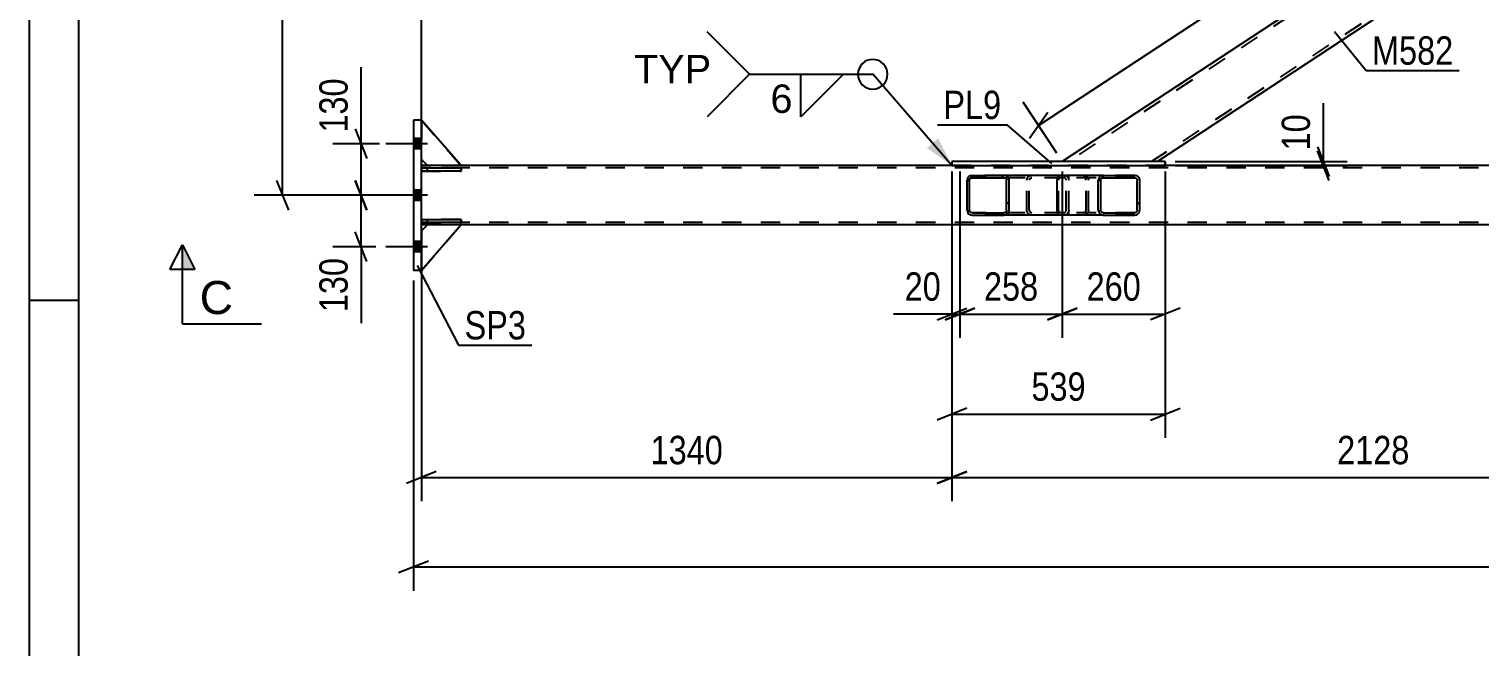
# Model space of a CAD drawing. Header units: millimetres. Extents: x -815 to 374, y -743 to 98.
# Drawn here: x -814.5 to -667.9, y -479.9 to -417.4 of the extents above; entities that cross this region are included whole.
import ezdxf

# ---------------------------------------------------------------- set-up
doc = ezdxf.new("R2010")
doc.units = ezdxf.units.MM
doc.linetypes.add('DXK_LINE_DOT2', pattern=[3.9198, 1.9599, -1.9599])
doc.styles.add('Arial', font='ARIAL.TTF', dxfattribs={"height": 0.2})
doc.styles.add('Arial Narrow', font='ARIALN.TTF', dxfattribs={"height": 0.2})

# ---------------------------------------------------------------- blocks, each defined once
blk = doc.blocks.new('Unknown-232933173-1133')
at = {"color": 5, "linetype": 'Continuous'}
for p, q in [((-814.53, 98.15), (-814.53, -742.85)), ((-809.53, 93.15), (-809.53, -737.85)), ((-809.53, -444.85), (-814.53, -444.85))]:
    blk.add_line(p, q, dxfattribs=at)
blk = doc.blocks.new('Part-232933173-2563 - 2504')
at = {"color": 2, "linetype": 'Continuous'}
for p, q in [((-770.89, -431.23), (-774.89, -426.63)), ((-774.29, -431.23), (-774.89, -430.63)), ((-770.89, -431.23), (-774.29, -431.23))]:
    blk.add_line(p, q, dxfattribs=at)
at = {"color": 7, "linetype": 'DXK_LINE_DOT2'}
blk.add_line((-774.89, -426.63), (-774.89, -430.63), dxfattribs=at)
blk = doc.blocks.new('Part-232933173-2560 - 2504')
at = {"color": 7, "linetype": 'DXK_LINE_DOT2'}
for p, q in [((-774.29, -437.23), (-774.89, -437.83)), ((-774.89, -441.83), (-770.89, -437.23)), ((-774.89, -437.83), (-774.89, -441.83)), ((-770.89, -437.23), (-774.29, -437.23))]:
    blk.add_line(p, q, dxfattribs=at)
blk = doc.blocks.new('Bolt-232933173-2521 - 2504')
at = {"linetype": 'Continuous'}
for points in [[(-775.69, -428.51), (-775.69, -429.55), (-774.89, -429.55), (-774.89, -428.51)], [(-775.69, -428.51), (-775.69, -429.55), (-774.89, -429.55), (-774.89, -428.51)], [(-775.69, -428.51), (-775.69, -429.55), (-774.89, -429.55), (-774.89, -428.51)], [(-775.69, -433.71), (-775.69, -434.75), (-774.89, -434.75), (-774.89, -433.71)], [(-775.69, -433.71), (-775.69, -434.75), (-774.89, -434.75), (-774.89, -433.71)], [(-775.69, -438.91), (-775.69, -439.95), (-774.89, -439.95), (-774.89, -438.91)], [(-775.69, -438.91), (-775.69, -439.95), (-774.89, -439.95), (-774.89, -438.91)], [(-775.69, -438.91), (-775.69, -439.95), (-774.89, -439.95), (-774.89, -438.91)]]:
    blk.add_hatch(color=1, dxfattribs=at).paths.add_polyline_path(points)
at = {"color": 1, "linetype": 'Continuous'}
for p, q in [((-774.29, -429.03), (-778.49, -429.03)), ((-774.29, -429.03), (-778.49, -429.03)), ((-774.29, -429.03), (-778.49, -429.03)), ((-774.89, -428.51), (-775.69, -428.51)), ((-774.89, -428.51), (-775.69, -428.51)), ((-774.89, -428.51), (-775.69, -428.51)), ((-774.89, -429.55), (-775.69, -429.55)), ((-774.89, -429.55), (-775.69, -429.55)), ((-774.89, -429.55), (-775.69, -429.55)), ((-774.89, -433.71), (-775.69, -433.71)), ((-774.89, -433.71), (-775.69, -433.71)), ((-774.29, -434.23), (-778.49, -434.23)), ((-774.29, -434.23), (-778.49, -434.23)), ((-774.89, -434.75), (-775.69, -434.75)), ((-774.89, -434.75), (-775.69, -434.75)), ((-774.29, -439.43), (-778.49, -439.43)), ((-774.29, -439.43), (-778.49, -439.43)), ((-774.29, -439.43), (-778.49, -439.43)), ((-774.89, -438.91), (-775.69, -438.91)), ((-774.89, -438.91), (-775.69, -438.91)), ((-774.89, -438.91), (-775.69, -438.91)), ((-774.89, -439.95), (-775.69, -439.95)), ((-774.89, -439.95), (-775.69, -439.95)), ((-774.89, -439.95), (-775.69, -439.95))]:
    blk.add_line(p, q, dxfattribs=at)
blk = doc.blocks.new('Part-232933173-2556 - 2504')
at = {"color": 7, "linetype": 'DXK_LINE_DOT2'}
for p, q in [((-770.89, -436.67), (-774.89, -436.67)), ((-774.89, -436.67), (-774.89, -436.99)), ((-774.29, -436.99), (-774.29, -436.67)), ((-770.89, -436.99), (-770.89, -436.67)), ((-774.89, -436.99), (-770.89, -436.99))]:
    blk.add_line(p, q, dxfattribs=at)
blk = doc.blocks.new('Part-232933173-2557 - 2504')
at = {"color": 7, "linetype": 'DXK_LINE_DOT2'}
for p, q in [((-770.89, -431.47), (-774.89, -431.47)), ((-774.89, -431.47), (-774.89, -431.79)), ((-774.89, -431.79), (-770.89, -431.79)), ((-774.29, -431.79), (-774.29, -431.47)), ((-770.89, -431.79), (-770.89, -431.47))]:
    blk.add_line(p, q, dxfattribs=at)
blk = doc.blocks.new('Part-232933173-2558 - 2504')
at = {"color": 2, "linetype": 'Continuous'}
for p, q in [((-774.89, -436.67), (-770.89, -436.67)), ((-774.89, -436.67), (-774.89, -436.99)), ((-770.89, -436.67), (-770.89, -436.99)), ((-770.89, -436.99), (-774.89, -436.99))]:
    blk.add_line(p, q, dxfattribs=at)
at = {"color": 7, "linetype": 'DXK_LINE_DOT2'}
blk.add_line((-774.29, -436.99), (-774.29, -436.67), dxfattribs=at)
blk = doc.blocks.new('Part-232933173-2559 - 2504')
at = {"color": 2, "linetype": 'Continuous'}
for p, q in [((-774.89, -431.47), (-770.89, -431.47)), ((-774.89, -431.47), (-774.89, -431.79)), ((-770.89, -431.79), (-774.89, -431.79)), ((-770.89, -431.47), (-770.89, -431.79))]:
    blk.add_line(p, q, dxfattribs=at)
at = {"color": 7, "linetype": 'DXK_LINE_DOT2'}
blk.add_line((-774.29, -431.79), (-774.29, -431.47), dxfattribs=at)
blk = doc.blocks.new('Part-232933173-2561 - 2504')
at = {"color": 2, "linetype": 'Continuous'}
for p, q in [((-774.29, -437.23), (-774.89, -437.83)), ((-770.89, -437.23), (-774.89, -441.83)), ((-770.89, -437.23), (-774.29, -437.23))]:
    blk.add_line(p, q, dxfattribs=at)
at = {"color": 7, "linetype": 'DXK_LINE_DOT2'}
blk.add_line((-774.89, -441.83), (-774.89, -437.83), dxfattribs=at)
blk = doc.blocks.new('Part-232933173-2562 - 2504')
at = {"color": 7, "linetype": 'DXK_LINE_DOT2'}
for p, q in [((-774.89, -430.63), (-774.89, -426.63)), ((-774.89, -426.63), (-770.89, -431.23)), ((-774.29, -431.23), (-774.89, -430.63)), ((-770.89, -431.23), (-774.29, -431.23))]:
    blk.add_line(p, q, dxfattribs=at)
blk = doc.blocks.new('Part-232933173-2607 - 2504')
at = {"color": 2, "linetype": 'Continuous'}
for p, q in [((-774.29, -431.23), (-774.89, -431.23)), ((-721.29, -431.23), (-770.89, -431.23)), ((-636.16, -431.23), (-699.74, -431.23)), ((-774.29, -437.23), (-774.89, -437.23)), ((-95.8, -437.23), (-770.89, -437.23))]:
    blk.add_line(p, q, dxfattribs=at)
at = {"color": 7, "linetype": 'DXK_LINE_DOT2'}
for p, q in [((-774.89, -437.23), (-774.89, -431.23)), ((-95.8, -431.47), (-774.89, -431.47)), ((-770.89, -431.23), (-774.29, -431.23)), ((-699.74, -431.23), (-721.29, -431.23)), ((-95.8, -436.99), (-774.89, -436.99)), ((-774.89, -437.23), (-774.89, -437.19)), ((-770.89, -437.23), (-774.29, -437.23))]:
    blk.add_line(p, q, dxfattribs=at)
blk = doc.blocks.new('Part-232933173-2755 - 2504')
at = {"color": 2, "linetype": 'Continuous'}
for p, q in [((-721.29, -430.83), (-721.29, -431.23)), ((-699.74, -430.83), (-721.29, -430.83)), ((-699.74, -430.83), (-699.74, -431.23)), ((-699.74, -430.83), (-699.74, -430.83)), ((-721.29, -431.23), (-699.74, -431.23)), ((-699.74, -431.23), (-699.74, -431.23))]:
    blk.add_line(p, q, dxfattribs=at)
at = {"color": 7, "linetype": 'DXK_LINE_DOT2'}
for p, q in [((-721.29, -430.83), (-721.29, -431.23)), ((-699.74, -431.23), (-699.74, -430.83)), ((-699.74, -430.83), (-699.74, -430.83)), ((-699.74, -431.23), (-699.74, -431.23))]:
    blk.add_line(p, q, dxfattribs=at)
blk = doc.blocks.new('Part-232933173-2888 - 2504')
at = {"color": 2, "linetype": 'Continuous'}
for p, q in [((-774.89, -426.63), (-775.69, -426.63)), ((-775.69, -426.63), (-775.69, -441.83)), ((-774.89, -441.83), (-774.89, -426.63)), ((-774.89, -441.83), (-775.69, -441.83))]:
    blk.add_line(p, q, dxfattribs=at)
blk = doc.blocks.new('Part-232933173-2895 - 2504')
at = {"linetype": 'Continuous'}
h = blk.add_hatch(dxfattribs=at)
h.set_pattern_fill('', scale=0.7, style=0, pattern_type=0)
h.set_pattern_definition([(45, (-706.4733, -435.9295), (-1.57154, 1.57154), [])])
h.paths.add_polyline_path([(-706.51, -435.75), (-706.47, -435.93), (-706.36, -436.09), (-706.2, -436.19), (-706.01, -436.23), (-702.82, -436.23), (-702.63, -436.19), (-702.47, -436.09), (-702.36, -435.93), (-702.32, -435.75), (-702.32, -432.71), (-702.36, -432.52), (-702.47, -432.37), (-702.63, -432.26), (-702.82, -432.23), (-706.01, -432.23), (-706.2, -432.26), (-706.36, -432.37), (-706.47, -432.52), (-706.51, -432.71)])
h.paths.add_polyline_path([(-706.24, -432.61), (-706.19, -432.54), (-706.11, -432.48), (-706.01, -432.47), (-702.82, -432.47), (-702.73, -432.48), (-702.65, -432.54), (-702.59, -432.61), (-702.57, -432.71), (-702.57, -435.75), (-702.59, -435.84), (-702.65, -435.92), (-702.73, -435.97), (-702.82, -435.99), (-706.01, -435.99), (-706.11, -435.97), (-706.19, -435.92), (-706.24, -435.84), (-706.26, -435.75), (-706.26, -432.71)])
at = {"color": 2, "linetype": 'Continuous'}
for p, q in [((-710.64, -432.52), (-710.58, -432.37)), ((-710.58, -432.37), (-710.5, -432.26)), ((-710.5, -432.26), (-710.39, -432.23)), ((-706.01, -432.23), (-710.39, -432.23)), ((-706.01, -432.23), (-706.2, -432.26)), ((-706.01, -432.23), (-702.82, -432.23)), ((-702.63, -432.26), (-702.82, -432.23)), ((-710.66, -432.71), (-710.64, -432.52)), ((-710.66, -435.75), (-710.66, -432.71)), ((-706.47, -432.52), (-706.51, -432.71)), ((-706.51, -435.75), (-706.51, -432.71)), ((-706.26, -432.71), (-706.24, -432.61)), ((-706.26, -435.75), (-706.26, -432.71)), ((-706.24, -432.61), (-706.19, -432.54)), ((-706.19, -432.54), (-706.11, -432.48)), ((-706.11, -432.48), (-706.01, -432.47)), ((-706.01, -432.47), (-702.82, -432.47)), ((-702.82, -432.47), (-702.73, -432.48)), ((-702.73, -432.48), (-702.65, -432.54)), ((-702.65, -432.54), (-702.59, -432.61)), ((-702.59, -432.61), (-702.57, -432.71)), ((-702.57, -435.75), (-702.57, -432.71)), ((-702.32, -432.71), (-702.36, -432.52)), ((-702.32, -435.75), (-702.32, -432.71)), ((-710.64, -435.93), (-710.66, -435.75)), ((-710.58, -436.09), (-710.64, -435.93)), ((-710.5, -436.19), (-710.58, -436.09)), ((-710.39, -436.23), (-710.5, -436.19)), ((-706.01, -436.23), (-710.39, -436.23)), ((-706.51, -435.75), (-706.47, -435.93)), ((-706.24, -435.84), (-706.26, -435.75)), ((-706.19, -435.92), (-706.24, -435.84)), ((-706.2, -436.19), (-706.01, -436.23)), ((-706.11, -435.97), (-706.19, -435.92)), ((-706.01, -435.99), (-706.11, -435.97)), ((-706.01, -435.99), (-702.82, -435.99)), ((-706.01, -436.23), (-702.82, -436.23)), ((-702.73, -435.97), (-702.82, -435.99)), ((-702.82, -436.23), (-702.63, -436.19)), ((-702.65, -435.92), (-702.73, -435.97)), ((-702.59, -435.84), (-702.65, -435.92)), ((-702.57, -435.75), (-702.59, -435.84)), ((-702.36, -435.93), (-702.32, -435.75))]:
    blk.add_line(p, q, dxfattribs=at)
at = {"color": 7, "linetype": 'DXK_LINE_DOT2'}
for p, q in [((-709.48, -432.47), (-709.48, -432.23)), ((-707.99, -432.23), (-707.8, -432.26)), ((-702.82, -432.23), (-706.01, -432.23)), ((-710.52, -432.61), (-710.53, -432.71)), ((-710.53, -435.75), (-710.53, -432.71)), ((-710.49, -432.54), (-710.52, -432.61)), ((-710.44, -432.48), (-710.49, -432.54)), ((-710.39, -432.47), (-710.44, -432.48)), ((-702.82, -432.47), (-710.39, -432.47)), ((-707.89, -432.48), (-707.99, -432.47)), ((-707.81, -432.54), (-707.89, -432.48)), ((-707.76, -432.61), (-707.81, -432.54)), ((-707.74, -432.71), (-707.76, -432.61)), ((-707.74, -435.75), (-707.74, -432.71)), ((-707.53, -432.52), (-707.49, -432.71)), ((-707.49, -435.75), (-707.49, -432.71)), ((-710.53, -435.75), (-710.52, -435.84)), ((-710.52, -435.84), (-710.49, -435.92)), ((-710.49, -435.92), (-710.44, -435.97)), ((-710.44, -435.97), (-710.39, -435.99)), ((-702.82, -435.99), (-710.39, -435.99)), ((-709.48, -436.23), (-709.48, -435.99)), ((-707.99, -435.99), (-707.89, -435.97)), ((-707.8, -436.19), (-707.99, -436.23)), ((-707.89, -435.97), (-707.81, -435.92)), ((-707.81, -435.92), (-707.76, -435.84)), ((-707.76, -435.84), (-707.74, -435.75)), ((-707.49, -435.75), (-707.53, -435.93)), ((-702.82, -436.23), (-706.01, -436.23))]:
    blk.add_line(p, q, dxfattribs=at)
for centre, start, end in [((-707.97, -432.72), 23.8494, 68.8059), ((-707.97, -435.73), 291.1941, 336.1506)]:
    blk.add_arc(centre, 0.492, start, end, dxfattribs=at)
at = {"color": 2, "linetype": 'Continuous'}
for centre, start, end in [((-706.02, -432.72), 111.1941, 156.1506), ((-702.81, -432.72), 23.8494, 68.8059), ((-706.02, -435.73), 203.8494, 248.8059), ((-702.81, -435.73), 291.1941, 336.1506)]:
    blk.add_arc(centre, 0.492, start, end, dxfattribs=at)
blk = doc.blocks.new('Part-232933173-2901 - 2504')
at = {"linetype": 'Continuous'}
h = blk.add_hatch(dxfattribs=at)
h.set_pattern_fill('', scale=0.7, style=0, pattern_type=0)
h.set_pattern_definition([(45, (-719.729, -435.9295), (-1.57154, 1.57154), [])])
h.paths.add_polyline_path([(-719.77, -435.75), (-719.73, -435.93), (-719.62, -436.09), (-719.45, -436.19), (-719.26, -436.23), (-716.02, -436.23), (-715.83, -436.19), (-715.66, -436.09), (-715.55, -435.93), (-715.51, -435.75), (-715.51, -432.71), (-715.55, -432.52), (-715.66, -432.37), (-715.83, -432.26), (-716.02, -432.23), (-719.26, -432.23), (-719.45, -432.26), (-719.62, -432.37), (-719.73, -432.52), (-719.77, -432.71)])
h.paths.add_polyline_path([(-719.49, -432.61), (-719.44, -432.54), (-719.35, -432.48), (-719.26, -432.47), (-716.02, -432.47), (-715.92, -432.48), (-715.84, -432.54), (-715.79, -432.61), (-715.77, -432.71), (-715.77, -435.75), (-715.79, -435.84), (-715.84, -435.92), (-715.92, -435.97), (-716.02, -435.99), (-719.26, -435.99), (-719.35, -435.97), (-719.44, -435.92), (-719.49, -435.84), (-719.51, -435.75), (-719.51, -432.71)])
at = {"color": 2, "linetype": 'Continuous'}
for p, q in [((-719.26, -432.23), (-719.45, -432.26)), ((-719.26, -432.23), (-716.02, -432.23)), ((-710.39, -432.23), (-716.02, -432.23)), ((-715.83, -432.26), (-716.02, -432.23)), ((-719.73, -432.52), (-719.77, -432.71)), ((-719.77, -435.75), (-719.77, -432.71)), ((-719.51, -432.71), (-719.49, -432.61)), ((-719.51, -435.75), (-719.51, -432.71)), ((-719.49, -432.61), (-719.44, -432.54)), ((-719.44, -432.54), (-719.35, -432.48)), ((-719.35, -432.48), (-719.26, -432.47)), ((-719.26, -432.47), (-716.02, -432.47)), ((-716.02, -432.47), (-715.92, -432.48)), ((-715.92, -432.48), (-715.84, -432.54)), ((-715.84, -432.54), (-715.79, -432.61)), ((-715.79, -432.61), (-715.77, -432.71)), ((-715.77, -435.75), (-715.77, -432.71)), ((-715.51, -432.71), (-715.55, -432.52)), ((-715.51, -435.75), (-715.51, -432.71)), ((-719.77, -435.75), (-719.73, -435.93)), ((-719.49, -435.84), (-719.51, -435.75)), ((-719.44, -435.92), (-719.49, -435.84)), ((-719.45, -436.19), (-719.26, -436.23)), ((-719.35, -435.97), (-719.44, -435.92)), ((-719.26, -435.99), (-719.35, -435.97)), ((-719.26, -435.99), (-716.02, -435.99)), ((-719.26, -436.23), (-716.02, -436.23)), ((-715.92, -435.97), (-716.02, -435.99)), ((-716.02, -436.23), (-715.83, -436.19)), ((-710.39, -436.23), (-716.02, -436.23)), ((-715.84, -435.92), (-715.92, -435.97)), ((-715.79, -435.84), (-715.84, -435.92)), ((-715.77, -435.75), (-715.79, -435.84)), ((-715.55, -435.93), (-715.51, -435.75))]:
    blk.add_line(p, q, dxfattribs=at)
at = {"color": 7, "linetype": 'DXK_LINE_DOT2'}
for p, q in [((-716.02, -432.23), (-719.26, -432.23)), ((-713.42, -432.26), (-713.23, -432.23)), ((-709.99, -432.23), (-710.39, -432.23)), ((-709.99, -432.23), (-709.8, -432.26)), ((-709.99, -432.47), (-719.26, -432.47)), ((-713.74, -432.71), (-713.7, -432.52)), ((-713.74, -435.75), (-713.74, -432.71)), ((-713.46, -432.61), (-713.48, -432.71)), ((-713.48, -435.75), (-713.48, -432.71)), ((-713.41, -432.54), (-713.46, -432.61)), ((-713.41, -432.54), (-713.38, -432.52)), ((-713.38, -432.52), (-713.32, -432.48)), ((-713.32, -432.48), (-713.23, -432.47)), ((-709.89, -432.48), (-709.99, -432.47)), ((-709.81, -432.54), (-709.89, -432.48)), ((-709.75, -432.61), (-709.81, -432.54)), ((-709.74, -432.71), (-709.75, -432.61)), ((-709.74, -435.75), (-709.74, -432.71)), ((-709.52, -432.52), (-709.48, -432.71)), ((-709.48, -435.75), (-709.48, -432.71)), ((-709.99, -435.99), (-719.26, -435.99)), ((-716.02, -436.23), (-719.26, -436.23)), ((-713.7, -435.93), (-713.74, -435.75)), ((-713.48, -435.75), (-713.46, -435.84)), ((-713.46, -435.84), (-713.41, -435.92)), ((-713.23, -436.23), (-713.42, -436.19)), ((-713.41, -435.92), (-713.38, -435.93)), ((-713.38, -435.93), (-713.32, -435.97)), ((-713.32, -435.97), (-713.23, -435.99)), ((-709.99, -436.23), (-710.39, -436.23)), ((-709.99, -435.99), (-709.89, -435.97)), ((-709.8, -436.19), (-709.99, -436.23)), ((-709.89, -435.97), (-709.81, -435.92)), ((-709.81, -435.92), (-709.75, -435.84)), ((-709.75, -435.84), (-709.74, -435.75)), ((-709.48, -435.75), (-709.52, -435.93))]:
    blk.add_line(p, q, dxfattribs=at)
at = {"color": 2, "linetype": 'Continuous'}
for centre, start, end in [((-719.28, -432.73), 110.7583, 155.68), ((-716, -432.73), 24.32, 69.2417), ((-719.28, -435.73), 204.32, 249.2417), ((-716, -435.73), 290.7583, 335.68)]:
    blk.add_arc(centre, 0.496, start, end, dxfattribs=at)
at = {"color": 7, "linetype": 'DXK_LINE_DOT2'}
for centre, start, end in [((-713.25, -432.73), 110.7583, 155.68), ((-709.97, -432.73), 24.32, 69.2417), ((-713.25, -435.73), 204.32, 249.2417), ((-709.97, -435.73), 290.7583, 335.68)]:
    blk.add_arc(centre, 0.496, start, end, dxfattribs=at)
blk = doc.blocks.new('Part-232933173-2973 - 2504')
at = {"color": 7, "linetype": 'DXK_LINE_DOT2'}
for p, q in [((-634.77, -381.63), (-709.57, -430.83)), ((-627.57, -382.44), (-701.12, -430.83)), ((-627.57, -381.63), (-635.35, -381.63)), ((-667.95, -403.07), (-672.75, -406.23)), ((-663.15, -406.23), (-667.95, -409.39)), ((-700.54, -430.83), (-710.15, -430.83))]:
    blk.add_line(p, q, dxfattribs=at)
at = {"color": 2, "linetype": 'Continuous'}
for p, q in [((-635.35, -381.63), (-667.95, -403.07)), ((-627.57, -382.83), (-627.57, -381.63)), ((-627.57, -382.83), (-663.15, -406.23)), ((-672.75, -406.23), (-710.15, -430.83)), ((-667.95, -409.39), (-700.54, -430.83))]:
    blk.add_line(p, q, dxfattribs=at)
blk = doc.blocks.new('StraightDimension-232933173-58950 - 2504')
at = {"color": 7, "linetype": 'Continuous'}
for p, q in [((-780.99, -429.03), (-780.99, -421.29)), ((-780.99, -429.03), (-780.99, -421.29)), ((-781.59, -427.53), (-780.39, -430.53)), ((-779.11, -429.03), (-783.84, -429.03)), ((-780.99, -434.23), (-780.99, -429.03)), ((-780.39, -435.73), (-781.59, -432.73)), ((-776.69, -434.23), (-783.84, -434.23))]:
    blk.add_line(p, q, dxfattribs=at)
at = {"color": 0}
blk.add_wipeout([(-781.74, -421.82), (-785.94, -421.82), (-785.94, -428.5), (-781.74, -428.5)], dxfattribs=at)
at = {"color": 3, "style": 'Arial Narrow'}
blk.add_text('130', height=2.863, rotation=90.0002, dxfattribs=at).set_placement((-782.34, -427.9))
blk = doc.blocks.new('StraightDimension-232933173-3650 - 2504')
at = {"color": 7, "linetype": 'Continuous'}
for p, q in [((-721.29, -431.83), (-721.29, -458.74)), ((-699.74, -431.83), (-699.74, -458.74)), ((-719.79, -455.74), (-722.79, -456.94)), ((-701.24, -456.94), (-698.24, -455.74)), ((-721.29, -456.34), (-699.74, -456.34))]:
    blk.add_line(p, q, dxfattribs=at)
at = {"color": 0}
blk.add_wipeout([(-707.17, -455.59), (-707.17, -451.39), (-713.86, -451.39), (-713.86, -455.59)], dxfattribs=at)
at = {"color": 3, "style": 'Arial Narrow'}
blk.add_text('539', height=2.863, dxfattribs=at).set_placement((-713.26, -454.99))
blk = doc.blocks.new('StraightDimension-232933173-3826 - 2504')
at = {"color": 7, "linetype": 'Continuous'}
for p, q in [((-775.69, -442.83), (-775.69, -474.18)), ((-774.19, -471.18), (-777.19, -472.38)), ((-775.69, -471.78), (-76.52, -471.78))]:
    blk.add_line(p, q, dxfattribs=at)
blk = doc.blocks.new('StraightDimension-232933173-3837 - 2504')
at = {"color": 7, "linetype": 'Continuous'}
for p, q in [((-768.5, -382.23), (-768.5, -410.46)), ((-774.89, -430.23), (-774.89, -405.21)), ((-776.39, -408.66), (-773.39, -407.46)), ((-767, -407.46), (-770, -408.66)), ((-774.89, -408.06), (-782.62, -408.06)), ((-774.89, -408.06), (-782.62, -408.06)), ((-774.89, -408.06), (-768.5, -408.06))]:
    blk.add_line(p, q, dxfattribs=at)
at = {"color": 0}
blk.add_wipeout([(-775.41, -407.31), (-775.41, -403.11), (-782.1, -403.11), (-782.1, -407.31)], dxfattribs=at)
at = {"color": 3, "style": 'Arial Narrow'}
blk.add_text('160', height=2.863, dxfattribs=at).set_placement((-781.5, -406.71))
blk = doc.blocks.new('StraightDimension-232933173-26501 - 2504')
at = {"color": 7, "linetype": 'Continuous'}
for p, q in [((-721.29, -432.23), (-721.29, -465.15)), ((-636.16, -432.23), (-636.16, -465.15)), ((-719.79, -462.15), (-722.79, -463.35)), ((-721.29, -462.75), (-636.16, -462.75)), ((-637.66, -463.35), (-634.66, -462.15))]:
    blk.add_line(p, q, dxfattribs=at)
at = {"color": 0}
blk.add_wipeout([(-674.47, -462), (-674.47, -457.8), (-682.98, -457.8), (-682.98, -462)], dxfattribs=at)
at = {"color": 3, "style": 'Arial Narrow'}
blk.add_text('2128', height=2.863, dxfattribs=at).set_placement((-682.38, -461.4))
blk = doc.blocks.new('StraightDimension-232933173-26502 - 2504')
at = {"color": 7, "linetype": 'Continuous'}
for p, q in [((-721.29, -432.23), (-721.29, -465.15)), ((-774.89, -438.23), (-774.89, -465.15)), ((-773.39, -462.15), (-776.39, -463.35)), ((-774.89, -462.75), (-721.29, -462.75)), ((-722.79, -463.35), (-719.79, -462.15))]:
    blk.add_line(p, q, dxfattribs=at)
at = {"color": 0}
blk.add_wipeout([(-743.83, -462), (-743.83, -457.8), (-752.34, -457.8), (-752.34, -462)], dxfattribs=at)
at = {"color": 3, "style": 'Arial Narrow'}
blk.add_text('1340', height=2.863, dxfattribs=at).set_placement((-751.74, -461.4))
blk = doc.blocks.new('StraightDimension-232933173-4462 - 2504')
at = {"color": 7, "linetype": 'Continuous'}
for p, q in [((-721.29, -432.23), (-721.29, -448.63)), ((-720.49, -431.83), (-720.49, -448.63)), ((-721.29, -446.23), (-727.2, -446.23)), ((-721.29, -446.23), (-727.2, -446.23)), ((-722.79, -446.83), (-719.79, -445.63)), ((-718.99, -445.63), (-721.99, -446.83)), ((-721.29, -446.23), (-720.49, -446.23))]:
    blk.add_line(p, q, dxfattribs=at)
at = {"color": 0}
blk.add_wipeout([(-721.82, -445.48), (-721.82, -441.28), (-726.67, -441.28), (-726.67, -445.48)], dxfattribs=at)
at = {"color": 3, "style": 'Arial Narrow'}
blk.add_text('20', height=2.863, dxfattribs=at).set_placement((-726.07, -444.88))
blk = doc.blocks.new('StraightDimension-232933173-4470 - 2504')
at = {"color": 7, "linetype": 'Continuous'}
for p, q in [((-720.49, -431.83), (-720.49, -448.63)), ((-710.15, -431.83), (-710.15, -448.63)), ((-721.99, -446.83), (-718.99, -445.63)), ((-720.49, -446.23), (-710.15, -446.23)), ((-708.65, -445.63), (-711.65, -446.83))]:
    blk.add_line(p, q, dxfattribs=at)
at = {"color": 0}
blk.add_wipeout([(-711.98, -445.48), (-711.98, -441.28), (-718.66, -441.28), (-718.66, -445.48)], dxfattribs=at)
at = {"color": 3, "style": 'Arial Narrow'}
blk.add_text('258', height=2.863, dxfattribs=at).set_placement((-718.06, -444.88))
blk = doc.blocks.new('StraightDimension-232933173-4478 - 2504')
at = {"color": 7, "linetype": 'Continuous'}
for p, q in [((-710.15, -431.83), (-710.15, -448.63)), ((-699.74, -432.23), (-699.74, -448.63)), ((-711.65, -446.83), (-708.65, -445.63)), ((-710.15, -446.23), (-699.74, -446.23)), ((-698.24, -445.63), (-701.24, -446.83))]:
    blk.add_line(p, q, dxfattribs=at)
at = {"color": 0}
blk.add_wipeout([(-701.6, -445.48), (-701.6, -441.28), (-708.29, -441.28), (-708.29, -445.48)], dxfattribs=at)
at = {"color": 3, "style": 'Arial Narrow'}
blk.add_text('260', height=2.863, dxfattribs=at).set_placement((-707.69, -444.88))
blk = doc.blocks.new('StraightDimension-232933173-4539 - 2504')
at = {"color": 7, "linetype": 'Continuous'}
for p, q in [((-788.33, -379.73), (-789.53, -376.73)), ((-770.3, -378.23), (-791.78, -378.23)), ((-788.93, -434.23), (-788.93, -378.23)), ((-789.53, -432.73), (-788.33, -435.73)), ((-776.69, -434.23), (-791.78, -434.23))]:
    blk.add_line(p, q, dxfattribs=at)
at = {"color": 0}
blk.add_wipeout([(-789.68, -401.97), (-793.88, -401.97), (-793.88, -410.48), (-789.68, -410.48)], dxfattribs=at)
at = {"color": 3, "style": 'Arial Narrow'}
blk.add_text('1400', height=2.863, rotation=90.0002, dxfattribs=at).set_placement((-790.28, -409.88))
blk = doc.blocks.new('StraightDimension-232933173-4701 - 2504')
at = {"color": 7, "linetype": 'Continuous'}
for p, q in [((-683.77, -430.83), (-683.77, -424.92)), ((-683.77, -430.83), (-683.77, -424.92)), ((-684.37, -429.33), (-683.17, -432.33)), ((-698.74, -430.83), (-681.37, -430.83)), ((-683.17, -432.73), (-684.37, -429.73)), ((-683.77, -431.23), (-683.77, -430.83)), ((-698.74, -431.23), (-681.37, -431.23))]:
    blk.add_line(p, q, dxfattribs=at)
at = {"color": 0}
blk.add_wipeout([(-684.52, -425.44), (-688.72, -425.44), (-688.72, -430.3), (-684.52, -430.3)], dxfattribs=at)
at = {"color": 3, "style": 'Arial Narrow'}
blk.add_text('10', height=2.863, rotation=90.0002, dxfattribs=at).set_placement((-685.12, -429.7))
blk = doc.blocks.new('StraightDimension-232933173-24873 - 2504')
at = {"color": 7, "linetype": 'Continuous'}
for p, q in [((-673.3, -405.39), (-676.71, -400.21)), ((-676.07, -403.92), (-674.22, -401.26)), ((-712.54, -427.19), (-675.15, -402.59)), ((-710.7, -429.99), (-714.11, -424.81)), ((-711.62, -425.86), (-713.47, -428.51))]:
    blk.add_line(p, q, dxfattribs=at)
at = {"color": 0}
blk.add_wipeout([(-690.7, -411.92), (-693.01, -408.41), (-700.12, -413.09), (-697.81, -416.6)], dxfattribs=at)
at = {"color": 3, "style": 'Arial Narrow'}
blk.add_text('1119', height=2.863, rotation=33.3347, dxfattribs=at).set_placement((-697.64, -415.77))
blk = doc.blocks.new('StraightDimension-232933173-58951 - 2504')
at = {"color": 7, "linetype": 'Continuous'}
for p, q in [((-781.59, -432.73), (-780.39, -435.73)), ((-776.69, -434.23), (-783.84, -434.23)), ((-780.99, -439.43), (-780.99, -434.23)), ((-780.39, -440.93), (-781.59, -437.93)), ((-779.49, -439.43), (-783.84, -439.43)), ((-780.99, -439.43), (-780.99, -447.16)), ((-780.99, -439.43), (-780.99, -447.16))]:
    blk.add_line(p, q, dxfattribs=at)
at = {"color": 0}
blk.add_wipeout([(-781.74, -439.95), (-785.94, -439.95), (-785.94, -446.64), (-781.74, -446.64)], dxfattribs=at)
at = {"color": 3, "style": 'Arial Narrow'}
blk.add_text('130', height=2.863, rotation=90.0002, dxfattribs=at).set_placement((-782.34, -446.04))
blk = doc.blocks.new('Mark-232933173-2751 - 2504')
at = {"color": 0}
blk.add_wipeout([(-716.31, -426.53), (-716.31, -423.53), (-722.16, -423.53), (-722.16, -426.53)], dxfattribs=at)
blk.add_wipeout([(-716.31, -426.53), (-716.31, -423.53), (-722.16, -423.53), (-722.16, -426.53)], dxfattribs=at)
at = {"color": 30, "linetype": 'Continuous'}
for p in [(-722.76, -427.13), (-711.2, -431.02)]:
    blk.add_line(p, (-715.71, -427.13), dxfattribs=at)
at = {"color": 3, "style": 'Arial Narrow'}
blk.add_text('PL9', height=2.863, dxfattribs=at).set_placement((-722.16, -426.53))
blk = doc.blocks.new('Mark-232933173-2884 - 2504')
at = {"color": 0}
blk.add_wipeout([(-764.32, -448.79), (-764.32, -445.79), (-770.53, -445.79), (-770.53, -448.79)], dxfattribs=at)
blk.add_wipeout([(-764.32, -448.79), (-764.32, -445.79), (-770.53, -445.79), (-770.53, -448.79)], dxfattribs=at)
at = {"color": 30, "linetype": 'Continuous'}
for p, q in [((-775.31, -441.34), (-771.13, -449.39)), ((-771.13, -449.39), (-763.72, -449.39))]:
    blk.add_line(p, q, dxfattribs=at)
at = {"color": 3, "style": 'Arial Narrow'}
blk.add_text('SP3', height=2.863, dxfattribs=at).set_placement((-770.53, -448.79))
blk = doc.blocks.new('SectionMark-232933173-4719 - 2504')
at = {"linetype": 'Continuous'}
blk.add_hatch(color=6, dxfattribs=at).paths.add_polyline_path([(-797.79, -441.73), (-799.04, -441.73), (-799.04, -439.23)])
at = {"color": 6, "linetype": 'Continuous'}
for p, q in [((-800.29, -441.73), (-799.04, -439.23)), ((-799.04, -447.23), (-799.04, -439.23)), ((-799.04, -439.23), (-797.79, -441.73)), ((-797.79, -441.73), (-800.29, -441.73)), ((-799.04, -447.23), (-791.04, -447.23))]:
    blk.add_line(p, q, dxfattribs=at)
at = {"color": 0, "linetype": 'Continuous'}
blk.add_wipeout([(-793.92, -446.23), (-793.92, -442.73), (-797.29, -442.73), (-797.29, -446.23)], dxfattribs=at)
at = {"color": 3, "linetype": 'Continuous', "style": 'Arial'}
blk.add_text('C', height=3.34, dxfattribs=at).set_placement((-797.29, -446.23))
blk = doc.blocks.new('Mark-232933173-2969 - 2504')
at = {"color": 0}
blk.add_wipeout([(-670.64, -421.04), (-670.64, -418.04), (-678.86, -418.04), (-678.86, -421.04)], dxfattribs=at)
blk.add_wipeout([(-670.64, -421.04), (-670.64, -418.04), (-678.86, -418.04), (-678.86, -421.04)], dxfattribs=at)
at = {"color": 30, "linetype": 'Continuous'}
for p, q in [((-682.66, -417.68), (-679.46, -421.64)), ((-679.46, -421.64), (-670.04, -421.64))]:
    blk.add_line(p, q, dxfattribs=at)
at = {"color": 3, "style": 'Arial Narrow'}
blk.add_text('M582', height=2.863, dxfattribs=at).set_placement((-678.86, -421.04))
blk = doc.blocks.new('WeldMark-232933173-4778 - 2504')
at = {"linetype": 'Continuous'}
blk.add_hatch(color=30, dxfattribs=at).paths.add_polyline_path([(-722.69, -428.47), (-721.29, -431.23), (-723.82, -429.45)])
at = {"color": 3, "linetype": 'Continuous'}
for q in [(-746.01, -417.73), (-746.01, -426.3)]:
    blk.add_line((-741.73, -422.01), q, dxfattribs=at)
at = {"color": 30, "linetype": 'Continuous'}
blk.add_line((-721.29, -431.23), (-729.3, -422.01), dxfattribs=at)
at = {"color": 3, "linetype": 'Continuous'}
for start, end in [(90, 270), (270, 90)]:
    blk.add_arc((-729.3, -422.01), 1.5, start, end, dxfattribs=at)
at = {"color": 0}
blk.add_wipeout([(-737.2, -426.11), (-737.2, -422.71), (-739.83, -422.71), (-739.83, -426.11)], dxfattribs=at)
at = {"color": 30, "linetype": 'Continuous'}
blk.add_line((-741.73, -422.01), (-729.3, -422.01), dxfattribs=at)
at = {"color": 3, "linetype": 'Continuous'}
for p, q in [((-736.55, -422.01), (-732.26, -422.01)), ((-732.26, -422.01), (-736.55, -426.3)), ((-736.55, -426.3), (-736.55, -422.01))]:
    blk.add_line(p, q, dxfattribs=at)
at = {"color": 3, "style": 'Arial'}
blk.add_text('6', height=2.87, dxfattribs=at).set_placement((-739.63, -425.91))
at = {"color": 0, "linetype": 'Continuous'}
blk.add_wipeout([(-745.63, -422.91), (-745.63, -419.91), (-753.4, -419.91), (-753.4, -422.91)], dxfattribs=at)
blk.add_wipeout([(-745.63, -422.91), (-745.63, -419.91), (-753.4, -419.91), (-753.4, -422.91)], dxfattribs=at)
at = {"color": 3, "linetype": 'Continuous', "style": 'Arial'}
blk.add_text('TYP', height=2.865, dxfattribs=at).set_placement((-753.4, -422.91))

msp = doc.modelspace()

# ---------------------------------------------------------------- block references
for name in ['Unknown-232933173-1133', 'Part-232933173-2973 - 2504', 'Part-232933173-2888 - 2504', 'Part-232933173-2563 - 2504', 'Part-232933173-2562 - 2504', 'Bolt-232933173-2521 - 2504', 'Part-232933173-2755 - 2504', 'Part-232933173-2607 - 2504', 'Part-232933173-2557 - 2504', 'Part-232933173-2559 - 2504', 'Part-232933173-2901 - 2504', 'Part-232933173-2895 - 2504', 'Part-232933173-2556 - 2504', 'Part-232933173-2558 - 2504', 'Part-232933173-2560 - 2504', 'Part-232933173-2561 - 2504']:
    msp.add_blockref(name, (0, 0))

# ---------------------------------------------------------------- next in the draw order: block references
for name in ['StraightDimension-232933173-58950 - 2504', 'StraightDimension-232933173-3650 - 2504']:
    msp.add_blockref(name, (0, 0))

# ---------------------------------------------------------------- next in the draw order: block references
for name in ['StraightDimension-232933173-3837 - 2504', 'StraightDimension-232933173-3826 - 2504']:
    msp.add_blockref(name, (0, 0))

# ---------------------------------------------------------------- next in the draw order: block references
msp.add_blockref('StraightDimension-232933173-26501 - 2504', (0, 0))

# ---------------------------------------------------------------- next in the draw order: block references
msp.add_blockref('StraightDimension-232933173-26502 - 2504', (0, 0))

# ---------------------------------------------------------------- next in the draw order: block references
for name in ['StraightDimension-232933173-4539 - 2504', 'StraightDimension-232933173-4462 - 2504', 'Mark-232933173-2884 - 2504']:
    msp.add_blockref(name, (0, 0))

# ---------------------------------------------------------------- next in the draw order: block references
for name in ['StraightDimension-232933173-4470 - 2504', 'StraightDimension-232933173-58951 - 2504']:
    msp.add_blockref(name, (0, 0))

# ---------------------------------------------------------------- next in the draw order: block references
msp.add_blockref('StraightDimension-232933173-4478 - 2504', (0, 0))

# ---------------------------------------------------------------- next in the draw order: block references
for name in ['StraightDimension-232933173-4701 - 2504', 'SectionMark-232933173-4719 - 2504']:
    msp.add_blockref(name, (0, 0))

# ---------------------------------------------------------------- next in the draw order: block references
msp.add_blockref('StraightDimension-232933173-24873 - 2504', (0, 0))

# ---------------------------------------------------------------- next in the draw order: block references
for name in ['Mark-232933173-2969 - 2504', 'Mark-232933173-2751 - 2504']:
    msp.add_blockref(name, (0, 0))

# ---------------------------------------------------------------- next in the draw order: block references
msp.add_blockref('WeldMark-232933173-4778 - 2504', (0, 0))

doc.saveas('drawing.dxf')
